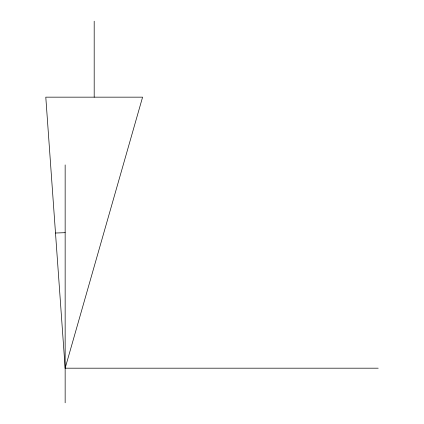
<?xml version="1.0" encoding="UTF-8"?>
<svg xmlns="http://www.w3.org/2000/svg" width="424" height="424" viewBox="0 0 424 424"><rect width="100%" height="100%" fill="white"/><g stroke="black" fill="none" stroke-linecap="round" stroke-linejoin="round"><path stroke-width="0.64" d="M65.153 368.186L142.586 97.16L45.792 97.16L65.153 368.186L378.208 368.186M55.496 233.02L65.153 232.675M94.192 21.2L94.192 97.16M65.153 164.92L65.153 402.8"/></g></svg>
